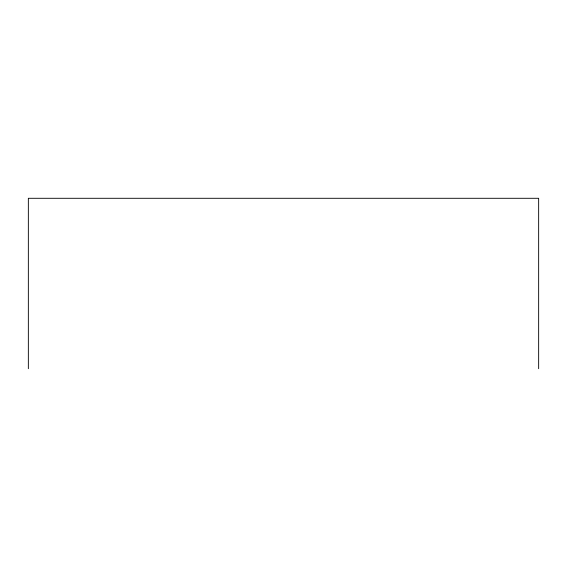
<?xml version="1.0" encoding="UTF-8"?>
<svg xmlns="http://www.w3.org/2000/svg" width="567" height="567" viewBox="0 0 567 567"><rect width="100%" height="100%" fill="white"/><g stroke="black" fill="none" stroke-linecap="round" stroke-linejoin="round"><path stroke-width="0.85" d="M538.65 368.706L538.65 198.294L28.35 198.294L28.35 368.706"/></g></svg>
